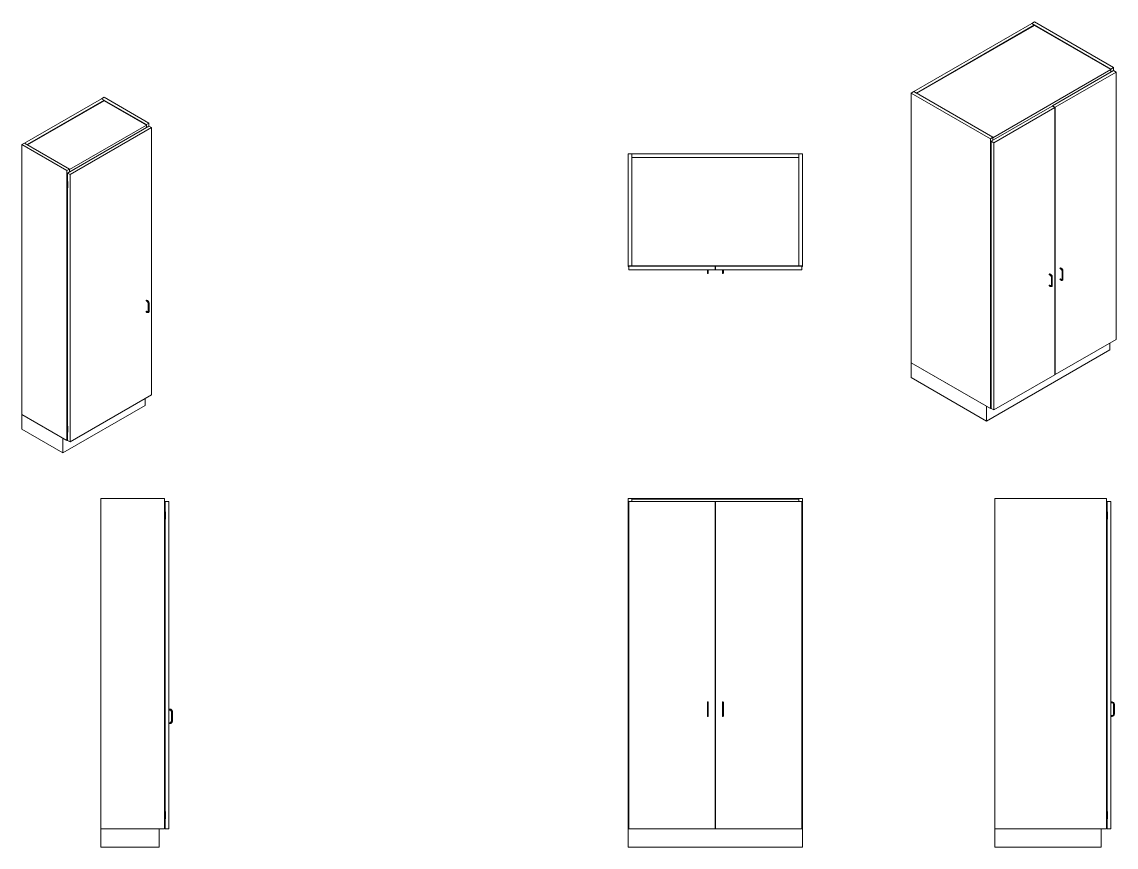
# Model space of a CAD drawing. Header units: millimetres. Extents: x 1475 to 1943, y 1107 to 1697.
# Drawn here: x 1716.7 to 1942.8, y 1526.6 to 1697 of the extents above; entities that cross this region are included whole.
import ezdxf

# ---------------------------------------------------------------- set-up
doc = ezdxf.new("R2010")
doc.units = ezdxf.units.MM
doc.layers.add('Standard', color=40, linetype='Continuous')

msp = doc.modelspace()

# ---------------------------------------------------------------- linework, layer by layer
at = {"layer": 'Standard', "linetype": 'Continuous', "lineweight": 0, "extrusion": (-5.55112e-17, 0.816497, 0.57735)}
for p, q in [((1925.41, 1696.73), (1901.02, 1682.65)), ((1901.55, 1682.34), (1925.95, 1696.43)), ((1901.64, 1682.29), (1925.95, 1696.32)), ((1925.41, 1696.73), (1925.95, 1697.04)), ((1925.95, 1696.43), (1925.41, 1696.73)), ((1941.77, 1687.29), (1925.41, 1696.73)), ((1925.95, 1697.04), (1942.3, 1687.6)), ((1925.95, 1696.32), (1925.95, 1696.43)), ((1941.77, 1687.19), (1925.95, 1696.32)), ((1941.77, 1687.19), (1917.37, 1673.11)), ((1929.7, 1679.71), (1942.3, 1686.99)), ((1942.3, 1687.6), (1941.77, 1687.29)), ((1941.77, 1686.68), (1941.77, 1687.29)), ((1941.77, 1686.68), (1941.77, 1687.19)), ((1942.3, 1687.6), (1942.3, 1686.99)), ((1942.83, 1686.68), (1942.3, 1686.99)), ((1942.83, 1686.68), (1930.23, 1679.41)), ((1942.83, 1631.46), (1942.83, 1686.68)), ((1901.02, 1682.65), (1900.49, 1682.34)), ((1901.02, 1682.65), (1901.55, 1682.34)), ((1901.02, 1682.65), (1917.37, 1673.21)), ((1900.49, 1682.34), (1900.49, 1626.62)), ((1916.84, 1672.9), (1900.49, 1682.34)), ((1917.02, 1672.39), (1929.61, 1679.66)), ((1930.14, 1679.36), (1917.55, 1672.09)), ((1930.14, 1679.36), (1929.61, 1679.66)), ((1929.7, 1679.71), (1930.23, 1679.41)), ((1929.7, 1679.61), (1929.7, 1679.71)), ((1930.14, 1624.14), (1930.14, 1679.36)), ((1930.23, 1679.41), (1930.23, 1624.19)), ((1917.37, 1673.21), (1916.84, 1672.9)), ((1916.84, 1617.18), (1916.84, 1672.9)), ((1917.02, 1672.39), (1917.55, 1672.09)), ((1917.02, 1670.66), (1917.02, 1672.39)), ((1917.37, 1673.21), (1917.37, 1672.6)), ((1917.37, 1673.11), (1917.37, 1672.6)), ((1917.55, 1672.09), (1917.55, 1616.87)), ((1917.02, 1670.76), (1916.84, 1670.66)), ((1916.84, 1670.66), (1916.93, 1670.61)), ((1916.84, 1669.43), (1916.84, 1670.66)), ((1916.93, 1669.38), (1916.84, 1669.43)), ((1916.93, 1670.61), (1916.93, 1669.38)), ((1917.02, 1620.14), (1917.02, 1669.38)), ((1917.04, 1669.41), (1917.04, 1670.63)), ((1931.34, 1646.24), (1931.52, 1646.14)), ((1929.19, 1644.75), (1929.02, 1644.85)), ((1929.04, 1644.8), (1929.21, 1644.7)), ((1929.13, 1644.97), (1929.31, 1644.86)), ((1929.45, 1644.29), (1929.45, 1642.65)), ((1929.48, 1642.61), (1929.48, 1644.25)), ((1929.64, 1644.29), (1929.64, 1642.65)), ((1931.4, 1646.02), (1931.23, 1646.12)), ((1931.25, 1646.08), (1931.42, 1645.98)), ((1931.66, 1645.56), (1931.66, 1643.93)), ((1931.69, 1643.89), (1931.69, 1645.52)), ((1931.85, 1645.56), (1931.85, 1643.93)), ((1929.02, 1642.55), (1929.19, 1642.45)), ((1929.21, 1642.41), (1929.04, 1642.51)), ((1929.31, 1642.57), (1929.13, 1642.67)), ((1931.23, 1643.83), (1931.4, 1643.72)), ((1931.42, 1643.68), (1931.25, 1643.78)), ((1931.52, 1643.84), (1931.34, 1643.95)), ((1930.23, 1624.19), (1942.83, 1631.46)), ((1941.5, 1629.27), (1941.5, 1630.7)), ((1941.5, 1629.27), (1916.05, 1614.57)), ((1900.49, 1626.62), (1916.84, 1617.18)), ((1900.49, 1626.62), (1916.05, 1617.64)), ((1900.49, 1623.55), (1900.49, 1626.62)), ((1917.55, 1616.87), (1930.14, 1624.14)), ((1930.14, 1624.24), (1930.23, 1624.19)), ((1916.05, 1614.57), (1900.49, 1623.55)), ((1917.02, 1620.24), (1916.84, 1620.14)), ((1916.84, 1620.14), (1916.93, 1620.08)), ((1916.84, 1618.91), (1916.84, 1620.14)), ((1916.93, 1620.08), (1916.93, 1618.86)), ((1917.04, 1618.89), (1917.04, 1620.11)), ((1916.05, 1614.57), (1916.05, 1617.64)), ((1916.93, 1618.86), (1916.84, 1618.91)), ((1917.02, 1617.28), (1916.84, 1617.18)), ((1917.02, 1617.18), (1917.02, 1618.86)), ((1917.02, 1617.18), (1917.55, 1616.87))]:
    msp.add_line(p, q, dxfattribs=at)
at = {"layer": 'Standard', "linetype": 'Continuous', "lineweight": 0, "extrusion": (1.21011e-16, 0.816497, 0.57735)}
for p, q in [((1733.14, 1681.17), (1717.23, 1671.98)), ((1717.76, 1671.68), (1733.67, 1680.86)), ((1717.85, 1671.63), (1733.67, 1680.76)), ((1733.14, 1681.17), (1733.67, 1681.48)), ((1742.42, 1675.81), (1733.14, 1681.17)), ((1733.67, 1680.86), (1733.14, 1681.17)), ((1733.67, 1681.48), (1742.95, 1676.12)), ((1733.67, 1680.76), (1733.67, 1680.86)), ((1742.42, 1675.71), (1733.67, 1680.76)), ((1742.42, 1675.71), (1726.51, 1666.52)), ((1742.95, 1676.12), (1742.42, 1675.81)), ((1742.42, 1675.2), (1742.42, 1675.81)), ((1742.42, 1675.2), (1742.42, 1675.71)), ((1742.95, 1676.12), (1742.95, 1675.5)), ((1726.15, 1665.81), (1742.95, 1675.5)), ((1743.48, 1675.2), (1726.68, 1665.5)), ((1743.48, 1675.2), (1742.95, 1675.5)), ((1743.48, 1619.98), (1743.48, 1675.2)), ((1717.23, 1671.98), (1716.7, 1671.68)), ((1716.7, 1671.68), (1716.7, 1615.95)), ((1725.98, 1666.32), (1716.7, 1671.68)), ((1717.23, 1671.98), (1726.51, 1666.63)), ((1717.23, 1671.98), (1717.76, 1671.68)), ((1726.51, 1666.63), (1725.98, 1666.32)), ((1726.51, 1666.63), (1726.51, 1666.01)), ((1725.98, 1610.59), (1725.98, 1666.32)), ((1726.15, 1665.81), (1726.68, 1665.5)), ((1726.15, 1664.07), (1726.15, 1665.81)), ((1726.51, 1666.52), (1726.51, 1666.01)), ((1726.68, 1665.5), (1726.68, 1610.29)), ((1726.15, 1664.18), (1725.98, 1664.07)), ((1725.98, 1664.07), (1726.07, 1664.02)), ((1725.98, 1662.85), (1725.98, 1664.07)), ((1726.07, 1662.8), (1725.98, 1662.85)), ((1726.07, 1664.02), (1726.07, 1662.8)), ((1726.15, 1613.55), (1726.15, 1662.8)), ((1726.17, 1662.82), (1726.17, 1664.05)), ((1742.53, 1639.36), (1742.35, 1639.46)), ((1742.46, 1639.58), (1742.64, 1639.48)), ((1742.37, 1639.42), (1742.55, 1639.32)), ((1742.64, 1637.19), (1742.46, 1637.29)), ((1742.79, 1638.9), (1742.79, 1637.27)), ((1742.82, 1637.23), (1742.82, 1638.86)), ((1742.98, 1638.9), (1742.98, 1637.27)), ((1742.35, 1637.17), (1742.53, 1637.07)), ((1742.55, 1637.02), (1742.37, 1637.12)), ((1726.68, 1610.29), (1743.48, 1619.98)), ((1742.15, 1617.79), (1742.15, 1619.22)), ((1742.15, 1617.79), (1725.18, 1607.99)), ((1716.7, 1615.95), (1725.98, 1610.59)), ((1716.7, 1615.95), (1725.18, 1611.05)), ((1716.7, 1612.89), (1716.7, 1615.95)), ((1725.18, 1607.99), (1716.7, 1612.89)), ((1726.15, 1613.66), (1725.98, 1613.55)), ((1725.98, 1613.55), (1726.07, 1613.5)), ((1725.98, 1612.33), (1725.98, 1613.55)), ((1726.07, 1612.28), (1725.98, 1612.33)), ((1726.07, 1613.5), (1726.07, 1612.28)), ((1726.17, 1612.3), (1726.17, 1613.53)), ((1725.18, 1607.99), (1725.18, 1611.05)), ((1726.15, 1610.7), (1725.98, 1610.59)), ((1726.15, 1610.59), (1726.15, 1612.28)), ((1726.15, 1610.59), (1726.68, 1610.29))]:
    msp.add_line(p, q, dxfattribs=at)
at = {"layer": 'Standard', "linetype": 'Continuous', "lineweight": 0}
for p, q in [((1842.75, 1669.8), (1842, 1669.8)), ((1842, 1646.67), (1842, 1669.8)), ((1842.75, 1669.8), (1842.75, 1669.05)), ((1877.25, 1669.8), (1842.75, 1669.8)), ((1842.75, 1669.8), (1842.75, 1646.67)), ((1842.75, 1669.05), (1877.25, 1669.05)), ((1877.25, 1669.05), (1877.25, 1669.8)), ((1877.25, 1646.67), (1877.25, 1669.8)), ((1877.25, 1669.8), (1878, 1669.8)), ((1878, 1669.8), (1878, 1646.67)), ((1842.75, 1646.67), (1842, 1646.67)), ((1842, 1646.67), (1842, 1646.55)), ((1842.13, 1646.55), (1842.13, 1645.8)), ((1842.13, 1646.55), (1859.94, 1646.55)), ((1842.75, 1646.55), (1842.75, 1646.67)), ((1877.25, 1646.67), (1842.75, 1646.67)), ((1859.94, 1645.8), (1859.94, 1646.55)), ((1860.06, 1646.55), (1860.06, 1645.8)), ((1860.06, 1646.55), (1877.88, 1646.55)), ((1866, 1646.67), (1866, 1646.55)), ((1872, 1646.55), (1872, 1646.67)), ((1877.25, 1646.67), (1877.25, 1646.55)), ((1878, 1646.67), (1877.25, 1646.67)), ((1877.88, 1645.8), (1877.88, 1646.55)), ((1878, 1646.55), (1878, 1646.67)), ((1859.94, 1645.8), (1842.13, 1645.8)), ((1858.35, 1645.55), (1858.35, 1645.8)), ((1858.35, 1645.55), (1858.35, 1645.14)), ((1858.53, 1645.8), (1858.53, 1645.55)), ((1858.53, 1645.14), (1858.53, 1645.55)), ((1877.88, 1645.8), (1860.06, 1645.8)), ((1861.47, 1645.55), (1861.47, 1645.8)), ((1861.47, 1645.55), (1861.47, 1645.14)), ((1861.66, 1645.8), (1861.66, 1645.55)), ((1861.66, 1645.14), (1861.66, 1645.55))]:
    msp.add_line(p, q, dxfattribs=at)
at = {"layer": 'Standard', "linetype": 'Continuous', "lineweight": 0, "extrusion": (0, 1, 0)}
for p, q in [((1733.04, 1598.57), (1733.04, 1530.32)), ((1746.16, 1598.57), (1733.04, 1598.57)), ((1746.16, 1530.32), (1746.16, 1598.57)), ((1746.29, 1597.94), (1747.04, 1597.94)), ((1746.29, 1595.82), (1746.29, 1597.94)), ((1747.04, 1597.94), (1747.04, 1530.32)), ((1842.75, 1598.57), (1842, 1598.57)), ((1842, 1595.82), (1842, 1598.57)), ((1842.13, 1597.94), (1842.13, 1530.32)), ((1859.94, 1597.94), (1842.13, 1597.94)), ((1842.75, 1598.57), (1877.25, 1598.57)), ((1842.75, 1598.57), (1842.75, 1597.94)), ((1842.75, 1598.44), (1842.75, 1597.94)), ((1877.25, 1598.44), (1842.75, 1598.44)), ((1859.94, 1530.32), (1859.94, 1597.94)), ((1860.06, 1597.69), (1859.94, 1597.69)), ((1859.94, 1597.69), (1860.06, 1597.69)), ((1860.06, 1597.94), (1860.06, 1530.32)), ((1877.88, 1597.94), (1860.06, 1597.94)), ((1878, 1598.57), (1877.25, 1598.57)), ((1877.25, 1597.94), (1877.25, 1598.57)), ((1877.25, 1597.94), (1877.25, 1598.44)), ((1877.88, 1530.32), (1877.88, 1597.94)), ((1878, 1598.57), (1878, 1595.82)), ((1917.73, 1598.57), (1917.73, 1530.32)), ((1940.85, 1598.57), (1917.73, 1598.57)), ((1940.85, 1530.32), (1940.85, 1598.57)), ((1940.98, 1597.94), (1941.73, 1597.94)), ((1940.98, 1595.82), (1940.98, 1597.94)), ((1941.73, 1597.94), (1941.73, 1530.32)), ((1746.16, 1595.82), (1746.29, 1595.82)), ((1746.16, 1594.32), (1746.16, 1595.82)), ((1746.29, 1594.32), (1746.16, 1594.32)), ((1746.29, 1595.82), (1746.29, 1594.32)), ((1746.35, 1595.82), (1746.29, 1595.82)), ((1746.29, 1594.32), (1746.35, 1594.32)), ((1746.29, 1533.94), (1746.29, 1594.32)), ((1746.35, 1594.32), (1746.35, 1595.82)), ((1842, 1595.82), (1842, 1594.32)), ((1842.13, 1595.82), (1842, 1595.82)), ((1842, 1533.94), (1842, 1594.32)), ((1842, 1594.32), (1842.13, 1594.32)), ((1878, 1595.82), (1877.88, 1595.82)), ((1877.88, 1594.32), (1878, 1594.32)), ((1878, 1594.32), (1878, 1595.82)), ((1878, 1594.32), (1878, 1533.94)), ((1940.85, 1595.82), (1940.98, 1595.82)), ((1940.85, 1594.32), (1940.85, 1595.82)), ((1940.98, 1594.32), (1940.85, 1594.32)), ((1940.98, 1595.82), (1940.98, 1594.32)), ((1941.04, 1595.82), (1940.98, 1595.82)), ((1940.98, 1594.32), (1941.04, 1594.32)), ((1940.98, 1533.94), (1940.98, 1594.32)), ((1941.04, 1594.32), (1941.04, 1595.82)), ((1940.85, 1576.47), (1940.98, 1576.47)), ((1940.98, 1568.47), (1940.85, 1568.47)), ((1858.35, 1556.47), (1858.35, 1556.07)), ((1858.35, 1554.07), (1858.35, 1556.07)), ((1858.53, 1556.07), (1858.53, 1556.47)), ((1858.53, 1556.07), (1858.53, 1554.07)), ((1861.47, 1556.47), (1861.47, 1556.07)), ((1861.47, 1554.07), (1861.47, 1556.07)), ((1861.66, 1556.07), (1861.66, 1556.47)), ((1861.66, 1556.07), (1861.66, 1554.07)), ((1941.73, 1556.57), (1941.98, 1556.57)), ((1941.98, 1556.47), (1941.73, 1556.47)), ((1941.73, 1556.38), (1941.98, 1556.38)), ((1942.29, 1556.07), (1942.29, 1554.07)), ((1942.38, 1554.07), (1942.38, 1556.07)), ((1942.48, 1556.07), (1942.48, 1554.07)), ((1747.04, 1555.07), (1747.29, 1555.07)), ((1747.29, 1554.97), (1747.04, 1554.97)), ((1747.04, 1554.88), (1747.29, 1554.88)), ((1747.6, 1554.57), (1747.6, 1552.57)), ((1747.69, 1552.57), (1747.69, 1554.57)), ((1747.79, 1554.57), (1747.79, 1552.57)), ((1858.35, 1554.07), (1858.35, 1553.66)), ((1858.53, 1553.66), (1858.53, 1554.07)), ((1861.47, 1554.07), (1861.47, 1553.66)), ((1861.66, 1553.66), (1861.66, 1554.07)), ((1941.98, 1553.75), (1941.73, 1553.75)), ((1941.73, 1553.66), (1941.98, 1553.66)), ((1941.98, 1553.57), (1941.73, 1553.57)), ((1747.29, 1552.25), (1747.04, 1552.25)), ((1747.04, 1552.16), (1747.29, 1552.16)), ((1747.29, 1552.07), (1747.04, 1552.07)), ((1746.16, 1533.94), (1746.29, 1533.94)), ((1746.16, 1532.44), (1746.16, 1533.94)), ((1746.29, 1533.94), (1746.29, 1532.44)), ((1746.35, 1533.94), (1746.29, 1533.94)), ((1746.35, 1532.44), (1746.35, 1533.94)), ((1842, 1533.94), (1842, 1532.44)), ((1842.13, 1533.94), (1842, 1533.94)), ((1878, 1533.94), (1877.88, 1533.94)), ((1878, 1532.44), (1878, 1533.94)), ((1940.85, 1533.94), (1940.98, 1533.94)), ((1940.85, 1532.44), (1940.85, 1533.94)), ((1940.98, 1533.94), (1940.98, 1532.44)), ((1941.04, 1533.94), (1940.98, 1533.94)), ((1941.04, 1532.44), (1941.04, 1533.94)), ((1746.29, 1532.44), (1746.16, 1532.44)), ((1746.29, 1530.32), (1746.29, 1532.44)), ((1746.29, 1532.44), (1746.35, 1532.44)), ((1842, 1530.32), (1842, 1532.44)), ((1842, 1532.44), (1842.13, 1532.44)), ((1860.06, 1531.07), (1859.94, 1531.07)), ((1859.94, 1531.07), (1860.06, 1531.07)), ((1877.88, 1532.44), (1878, 1532.44)), ((1878, 1532.44), (1878, 1530.32)), ((1940.98, 1532.44), (1940.85, 1532.44)), ((1940.98, 1532.44), (1941.04, 1532.44)), ((1940.98, 1530.32), (1940.98, 1532.44)), ((1733.04, 1530.32), (1746.16, 1530.32)), ((1733.04, 1530.32), (1745.04, 1530.32)), ((1733.04, 1526.57), (1733.04, 1530.32)), ((1745.04, 1526.57), (1745.04, 1530.32)), ((1746.29, 1530.32), (1747.04, 1530.32)), ((1842.13, 1530.32), (1842, 1530.32)), ((1842, 1526.57), (1842, 1530.32)), ((1842.13, 1530.32), (1859.94, 1530.32)), ((1859.94, 1530.32), (1860.06, 1530.32)), ((1860.06, 1530.32), (1877.88, 1530.32)), ((1878, 1530.32), (1877.88, 1530.32)), ((1878, 1526.57), (1878, 1530.32)), ((1917.73, 1530.32), (1940.85, 1530.32)), ((1917.73, 1530.32), (1939.73, 1530.32)), ((1917.73, 1526.57), (1917.73, 1530.32)), ((1939.73, 1526.57), (1939.73, 1530.32)), ((1940.98, 1530.32), (1941.73, 1530.32)), ((1745.04, 1526.57), (1733.04, 1526.57)), ((1878, 1526.57), (1842, 1526.57)), ((1939.73, 1526.57), (1917.73, 1526.57))]:
    msp.add_line(p, q, dxfattribs=at)
at = {"layer": 'Standard', "linetype": 'Continuous', "lineweight": 0}
for centre, radius, start, end in [((1842.06, 1646.55), 0.0625, 180, 0), ((1877.94, 1646.55), 0.0625, 180, 360), ((1941.98, 1556.07), 0.313, 0, 90), ((1747.29, 1554.57), 0.313, 0, 90), ((1941.98, 1554.07), 0.313, 270, 0), ((1747.29, 1552.57), 0.313, 270, 0)]:
    msp.add_arc(centre, radius, start, end, dxfattribs=at)
at = {"layer": 'Standard', "linetype": 'Continuous', "lineweight": 0, "extrusion": (0, 0, -1)}
for centre, start, end in [((-1941.98, 1556.07), 90, 180), ((-1747.29, 1554.57), 90, 180), ((-1941.98, 1554.07), 180, 270), ((-1747.29, 1552.57), 180, 270)]:
    msp.add_arc(centre, 0.5, start, end, dxfattribs=at)
at = {"layer": 'Standard', "linetype": 'Continuous', "lineweight": 0}
for centre in [(1916.97, 1670.63), (1726.11, 1664.05), (1916.97, 1620.11), (1726.11, 1613.53)]:
    msp.add_ellipse(centre, major_axis=(0.0625, 0), ratio=0.57735, start_param=-2.356194, end_param=0.785398, dxfattribs=at)
at = {"layer": 'Standard', "linetype": 'Continuous', "lineweight": 0, "extrusion": (6.16298e-33, -5.55112e-17, -1)}
msp.add_ellipse((1916.97, 1669.41), major_axis=(0.0625, 0), ratio=0.57735, start_param=0, end_param=2.356194, dxfattribs=at)
at = {"layer": 'Standard', "linetype": 'Continuous', "lineweight": 0, "extrusion": (-6.29482e-17, -5.55112e-17, -1)}
msp.add_ellipse((1726.11, 1662.82), major_axis=(0.0625, 0), ratio=0.57735, start_param=0, end_param=2.356194, dxfattribs=at)
at = {"layer": 'Standard', "linetype": 'Continuous', "lineweight": 0, "extrusion": (-1.33067e-16, 2.69122e-16, -1)}
msp.add_ellipse((1931.29, 1646.16), major_axis=(0.0469, 0.0812), ratio=0.57735, start_param=-2.356194, end_param=0, dxfattribs=at)
at = {"layer": 'Standard', "linetype": 'Continuous', "lineweight": 0, "extrusion": (-1.0903e-16, 2.55245e-16, -1)}
msp.add_ellipse((1929.08, 1644.89), major_axis=(0.0469, 0.0812), ratio=0.57735, start_param=-2.356194, end_param=0, dxfattribs=at)
at = {"layer": 'Standard', "linetype": 'Continuous', "lineweight": 0, "extrusion": (-8.49925e-17, 2.41367e-16, -1)}
msp.add_ellipse((1929.08, 1644.89), major_axis=(-0.0469, -0.0812), ratio=0.57735, start_param=0, end_param=0.785398, dxfattribs=at)
at = {"layer": 'Standard', "linetype": 'Continuous', "lineweight": 0, "extrusion": (-2.64407e-16, 1.52656e-16, -1)}
msp.add_ellipse((1931.29, 1646.16), major_axis=(-0.0469, -0.0812), ratio=0.57735, start_param=0, end_param=0.785398, dxfattribs=at)
at = {"layer": 'Standard', "linetype": 'Continuous', "lineweight": 0, "extrusion": (-1.81141e-16, 2.96878e-16, -1)}
msp.add_ellipse((1929.08, 1642.59), major_axis=(0.0469, 0.0812), ratio=0.57735, start_param=-2.356194, end_param=0, dxfattribs=at)
at = {"layer": 'Standard', "linetype": 'Continuous', "lineweight": 0, "extrusion": (-1.29348e-16, 3.31074e-16, -1)}
msp.add_ellipse((1929.08, 1642.59), major_axis=(-0.0469, -0.0812), ratio=0.57735, start_param=0, end_param=0.785398, dxfattribs=at)
at = {"layer": 'Standard', "linetype": 'Continuous', "lineweight": 0, "extrusion": (-2.32933e-16, 2.62682e-16, -1)}
msp.add_ellipse((1931.29, 1643.87), major_axis=(0.0469, 0.0812), ratio=0.57735, start_param=-2.356194, end_param=0, dxfattribs=at)
at = {"layer": 'Standard', "linetype": 'Continuous', "lineweight": 0, "extrusion": (3.89112e-17, 2.3393e-16, -1)}
msp.add_ellipse((1931.29, 1643.87), major_axis=(-0.0469, -0.0812), ratio=0.57735, start_param=0, end_param=0.785398, dxfattribs=at)
at = {"layer": 'Standard', "linetype": 'Continuous', "lineweight": 0, "extrusion": (1.40504e-16, -2.13149e-17, -1)}
msp.add_ellipse((1742.42, 1639.5), major_axis=(0.0469, 0.0812), ratio=0.57735, start_param=-2.356194, end_param=0, dxfattribs=at)
at = {"layer": 'Standard', "linetype": 'Continuous', "lineweight": 0, "extrusion": (1.65999e-17, -1.38778e-17, -1)}
msp.add_ellipse((1742.42, 1639.5), major_axis=(-0.0469, -0.0812), ratio=0.57735, start_param=0, end_param=0.785398, dxfattribs=at)
at = {"layer": 'Standard', "linetype": 'Continuous', "lineweight": 0, "extrusion": (1.47941e-16, 1.02589e-16, -1)}
msp.add_ellipse((1742.42, 1637.21), major_axis=(0.0469, 0.0812), ratio=0.57735, start_param=-2.356194, end_param=0, dxfattribs=at)
at = {"layer": 'Standard', "linetype": 'Continuous', "lineweight": 0, "extrusion": (1.28814e-17, -7.58296e-17, -1)}
msp.add_ellipse((1742.42, 1637.21), major_axis=(-0.0469, -0.0812), ratio=0.57735, start_param=0, end_param=0.785398, dxfattribs=at)
at = {"layer": 'Standard', "linetype": 'Continuous', "lineweight": 0, "extrusion": (-5.55112e-17, -5.55112e-17, -1)}
msp.add_ellipse((1916.97, 1618.89), major_axis=(0.0625, 0), ratio=0.57735, start_param=0, end_param=2.356194, dxfattribs=at)
at = {"layer": 'Standard', "linetype": 'Continuous', "lineweight": 0, "extrusion": (-9.99557e-17, 2.93602e-32, -1)}
msp.add_ellipse((1726.11, 1612.3), major_axis=(0.0625, 0), ratio=0.57735, start_param=0, end_param=2.356194, dxfattribs=at)
at = {"layer": 'Standard', "linetype": 'Continuous', "lineweight": 0}
for points in [[(1858.53, 1645.55), (1858.53, 1645.55), (1858.53, 1645.55), (1858.52, 1645.55), (1858.51, 1645.55), (1858.49, 1645.55), (1858.46, 1645.55), (1858.44, 1645.55), (1858.41, 1645.55), (1858.39, 1645.55), (1858.37, 1645.55), (1858.36, 1645.55), (1858.35, 1645.55), (1858.35, 1645.55), (1858.35, 1645.55)], [(1858.53, 1645.14), (1858.53, 1645.13), (1858.53, 1645.11), (1858.52, 1645.09), (1858.51, 1645.07), (1858.49, 1645.06), (1858.46, 1645.05), (1858.44, 1645.04), (1858.41, 1645.05), (1858.39, 1645.06), (1858.37, 1645.07), (1858.36, 1645.09), (1858.35, 1645.11), (1858.35, 1645.13), (1858.35, 1645.14)], [(1861.66, 1645.55), (1861.66, 1645.55), (1861.66, 1645.55), (1861.65, 1645.55), (1861.63, 1645.55), (1861.61, 1645.55), (1861.59, 1645.55), (1861.56, 1645.55), (1861.54, 1645.55), (1861.52, 1645.55), (1861.5, 1645.55), (1861.48, 1645.55), (1861.47, 1645.55), (1861.47, 1645.55), (1861.47, 1645.55)], [(1861.66, 1645.14), (1861.66, 1645.13), (1861.66, 1645.11), (1861.65, 1645.09), (1861.63, 1645.07), (1861.61, 1645.06), (1861.59, 1645.05), (1861.56, 1645.04), (1861.54, 1645.05), (1861.52, 1645.06), (1861.5, 1645.07), (1861.48, 1645.09), (1861.47, 1645.11), (1861.47, 1645.13), (1861.47, 1645.14)], [(1929.31, 1644.86), (1929.3, 1644.87), (1929.29, 1644.87), (1929.28, 1644.87), (1929.26, 1644.86), (1929.24, 1644.85), (1929.23, 1644.83), (1929.21, 1644.81), (1929.2, 1644.79), (1929.19, 1644.77), (1929.19, 1644.75), (1929.19, 1644.75)], [(1929.19, 1644.75), (1929.19, 1644.74), (1929.19, 1644.73), (1929.2, 1644.71), (1929.21, 1644.7), (1929.21, 1644.7)], [(1929.48, 1644.25), (1929.47, 1644.35), (1929.42, 1644.54), (1929.28, 1644.69), (1929.19, 1644.75)], [(1929.48, 1644.25), (1929.47, 1644.25), (1929.46, 1644.26), (1929.46, 1644.27), (1929.45, 1644.28), (1929.45, 1644.29)], [(1929.64, 1644.29), (1929.64, 1644.28), (1929.64, 1644.27), (1929.63, 1644.26), (1929.61, 1644.25), (1929.59, 1644.24), (1929.57, 1644.23), (1929.55, 1644.23), (1929.52, 1644.23), (1929.5, 1644.24), (1929.49, 1644.24), (1929.48, 1644.25)], [(1931.52, 1646.14), (1931.51, 1646.14), (1931.5, 1646.15), (1931.49, 1646.14), (1931.47, 1646.14), (1931.45, 1646.12), (1931.44, 1646.11), (1931.42, 1646.09), (1931.41, 1646.06), (1931.4, 1646.04), (1931.4, 1646.03), (1931.4, 1646.02)], [(1931.4, 1646.02), (1931.4, 1646.01), (1931.4, 1646), (1931.41, 1645.99), (1931.42, 1645.98), (1931.42, 1645.98)], [(1931.69, 1645.52), (1931.68, 1645.63), (1931.63, 1645.82), (1931.49, 1645.96), (1931.4, 1646.02)], [(1931.69, 1645.52), (1931.68, 1645.53), (1931.67, 1645.53), (1931.67, 1645.55), (1931.66, 1645.56), (1931.66, 1645.56)], [(1931.85, 1645.56), (1931.85, 1645.56), (1931.85, 1645.55), (1931.84, 1645.53), (1931.82, 1645.52), (1931.8, 1645.51), (1931.78, 1645.51), (1931.76, 1645.51), (1931.73, 1645.51), (1931.71, 1645.51), (1931.7, 1645.52), (1931.69, 1645.52)], [(1929.19, 1642.45), (1929.28, 1642.41), (1929.42, 1642.39), (1929.47, 1642.52), (1929.48, 1642.61)], [(1929.19, 1642.45), (1929.19, 1642.46), (1929.19, 1642.47), (1929.2, 1642.49), (1929.21, 1642.51), (1929.23, 1642.53), (1929.24, 1642.55), (1929.26, 1642.56), (1929.28, 1642.57), (1929.29, 1642.57), (1929.3, 1642.57), (1929.31, 1642.57)], [(1929.21, 1642.41), (1929.21, 1642.41), (1929.2, 1642.42), (1929.19, 1642.43), (1929.19, 1642.44), (1929.19, 1642.45)], [(1929.48, 1642.61), (1929.47, 1642.62), (1929.46, 1642.63), (1929.46, 1642.64), (1929.45, 1642.65), (1929.45, 1642.65)], [(1929.64, 1642.65), (1929.64, 1642.65), (1929.64, 1642.64), (1929.63, 1642.63), (1929.61, 1642.61), (1929.59, 1642.61), (1929.57, 1642.6), (1929.55, 1642.6), (1929.52, 1642.6), (1929.5, 1642.61), (1929.49, 1642.61), (1929.48, 1642.61)], [(1931.4, 1643.72), (1931.49, 1643.68), (1931.63, 1643.67), (1931.68, 1643.79), (1931.69, 1643.89)], [(1931.4, 1643.72), (1931.4, 1643.73), (1931.4, 1643.75), (1931.41, 1643.77), (1931.42, 1643.79), (1931.44, 1643.81), (1931.45, 1643.83), (1931.47, 1643.84), (1931.49, 1643.85), (1931.5, 1643.85), (1931.51, 1643.85), (1931.52, 1643.84)], [(1931.42, 1643.68), (1931.42, 1643.68), (1931.41, 1643.69), (1931.4, 1643.71), (1931.4, 1643.72), (1931.4, 1643.72)], [(1931.69, 1643.89), (1931.68, 1643.89), (1931.67, 1643.9), (1931.67, 1643.91), (1931.66, 1643.92), (1931.66, 1643.93)], [(1931.85, 1643.93), (1931.85, 1643.92), (1931.85, 1643.91), (1931.84, 1643.9), (1931.82, 1643.89), (1931.8, 1643.88), (1931.78, 1643.88), (1931.76, 1643.87), (1931.73, 1643.88), (1931.71, 1643.88), (1931.7, 1643.89), (1931.69, 1643.89)], [(1742.64, 1639.48), (1742.64, 1639.48), (1742.63, 1639.49), (1742.61, 1639.49), (1742.59, 1639.48), (1742.58, 1639.47), (1742.56, 1639.45), (1742.55, 1639.43), (1742.54, 1639.41), (1742.53, 1639.38), (1742.53, 1639.37), (1742.53, 1639.36)], [(1742.53, 1639.36), (1742.53, 1639.36), (1742.53, 1639.34), (1742.54, 1639.33), (1742.54, 1639.32), (1742.55, 1639.32)], [(1742.82, 1638.86), (1742.81, 1638.97), (1742.75, 1639.16), (1742.62, 1639.3), (1742.53, 1639.36)], [(1742.53, 1637.07), (1742.62, 1637.02), (1742.75, 1637.01), (1742.81, 1637.14), (1742.82, 1637.23)], [(1742.53, 1637.07), (1742.53, 1637.07), (1742.53, 1637.09), (1742.54, 1637.11), (1742.55, 1637.13), (1742.56, 1637.15), (1742.58, 1637.17), (1742.59, 1637.18), (1742.61, 1637.19), (1742.63, 1637.19), (1742.64, 1637.19), (1742.64, 1637.19)], [(1742.82, 1638.86), (1742.81, 1638.87), (1742.8, 1638.88), (1742.79, 1638.89), (1742.79, 1638.9), (1742.79, 1638.9)], [(1742.82, 1637.23), (1742.81, 1637.23), (1742.8, 1637.24), (1742.79, 1637.26), (1742.79, 1637.27), (1742.79, 1637.27)], [(1742.98, 1638.9), (1742.98, 1638.9), (1742.97, 1638.89), (1742.96, 1638.88), (1742.95, 1638.86), (1742.93, 1638.86), (1742.91, 1638.85), (1742.88, 1638.85), (1742.86, 1638.85), (1742.83, 1638.86), (1742.82, 1638.86), (1742.82, 1638.86)], [(1742.98, 1637.27), (1742.98, 1637.27), (1742.97, 1637.26), (1742.96, 1637.24), (1742.95, 1637.23), (1742.93, 1637.22), (1742.91, 1637.22), (1742.88, 1637.22), (1742.86, 1637.22), (1742.83, 1637.22), (1742.82, 1637.23), (1742.82, 1637.23)], [(1742.55, 1637.02), (1742.54, 1637.03), (1742.54, 1637.03), (1742.53, 1637.05), (1742.53, 1637.06), (1742.53, 1637.07)], [(1858.53, 1556.47), (1858.53, 1556.48), (1858.53, 1556.5), (1858.52, 1556.52), (1858.51, 1556.54), (1858.49, 1556.56), (1858.46, 1556.56), (1858.44, 1556.57), (1858.41, 1556.56), (1858.39, 1556.56), (1858.37, 1556.54), (1858.36, 1556.52), (1858.35, 1556.5), (1858.35, 1556.48), (1858.35, 1556.47)], [(1858.53, 1556.07), (1858.53, 1556.07), (1858.53, 1556.07), (1858.52, 1556.07), (1858.51, 1556.07), (1858.49, 1556.07), (1858.46, 1556.07), (1858.44, 1556.07), (1858.41, 1556.07), (1858.39, 1556.07), (1858.37, 1556.07), (1858.36, 1556.07), (1858.35, 1556.07), (1858.35, 1556.07), (1858.35, 1556.07)], [(1861.66, 1556.47), (1861.66, 1556.48), (1861.66, 1556.5), (1861.65, 1556.52), (1861.63, 1556.54), (1861.61, 1556.56), (1861.59, 1556.56), (1861.56, 1556.57), (1861.54, 1556.56), (1861.52, 1556.56), (1861.5, 1556.54), (1861.48, 1556.52), (1861.47, 1556.5), (1861.47, 1556.48), (1861.47, 1556.47)], [(1861.66, 1556.07), (1861.66, 1556.07), (1861.66, 1556.07), (1861.65, 1556.07), (1861.63, 1556.07), (1861.61, 1556.07), (1861.59, 1556.07), (1861.56, 1556.07), (1861.54, 1556.07), (1861.52, 1556.07), (1861.5, 1556.07), (1861.48, 1556.07), (1861.47, 1556.07), (1861.47, 1556.07), (1861.47, 1556.07)], [(1941.98, 1556.57), (1941.98, 1556.57), (1941.98, 1556.56), (1941.98, 1556.56), (1941.98, 1556.54), (1941.98, 1556.52), (1941.98, 1556.5), (1941.98, 1556.48), (1941.98, 1556.47)], [(1941.98, 1556.47), (1941.98, 1556.47), (1941.98, 1556.45), (1941.98, 1556.43), (1941.98, 1556.41), (1941.98, 1556.39), (1941.98, 1556.38), (1941.98, 1556.38), (1941.98, 1556.38)], [(1942.38, 1556.07), (1942.37, 1556.19), (1942.29, 1556.38), (1942.1, 1556.46), (1941.98, 1556.47)], [(1942.38, 1556.07), (1942.37, 1556.07), (1942.36, 1556.07), (1942.33, 1556.07), (1942.32, 1556.07), (1942.3, 1556.07), (1942.29, 1556.07), (1942.29, 1556.07), (1942.29, 1556.07)], [(1942.48, 1556.07), (1942.48, 1556.07), (1942.47, 1556.07), (1942.46, 1556.07), (1942.45, 1556.07), (1942.43, 1556.07), (1942.41, 1556.07), (1942.39, 1556.07), (1942.38, 1556.07)], [(1747.29, 1555.07), (1747.29, 1555.07), (1747.29, 1555.06), (1747.29, 1555.06), (1747.29, 1555.04), (1747.29, 1555.02), (1747.29, 1555), (1747.29, 1554.98), (1747.29, 1554.97)], [(1747.29, 1554.97), (1747.29, 1554.97), (1747.29, 1554.95), (1747.29, 1554.93), (1747.29, 1554.91), (1747.29, 1554.89), (1747.29, 1554.88), (1747.29, 1554.88), (1747.29, 1554.88)], [(1747.69, 1554.57), (1747.68, 1554.69), (1747.6, 1554.88), (1747.41, 1554.96), (1747.29, 1554.97)], [(1747.69, 1554.57), (1747.68, 1554.57), (1747.67, 1554.57), (1747.64, 1554.57), (1747.62, 1554.57), (1747.61, 1554.57), (1747.6, 1554.57), (1747.6, 1554.57), (1747.6, 1554.57)], [(1747.79, 1554.57), (1747.79, 1554.57), (1747.78, 1554.57), (1747.77, 1554.57), (1747.76, 1554.57), (1747.74, 1554.57), (1747.72, 1554.57), (1747.7, 1554.57), (1747.69, 1554.57)], [(1858.53, 1554.07), (1858.53, 1554.07), (1858.53, 1554.07), (1858.52, 1554.07), (1858.51, 1554.07), (1858.49, 1554.07), (1858.46, 1554.07), (1858.44, 1554.07), (1858.41, 1554.07), (1858.39, 1554.07), (1858.37, 1554.07), (1858.36, 1554.07), (1858.35, 1554.07), (1858.35, 1554.07), (1858.35, 1554.07)], [(1858.53, 1553.66), (1858.53, 1553.65), (1858.53, 1553.64), (1858.52, 1553.61), (1858.51, 1553.59), (1858.49, 1553.58), (1858.46, 1553.57), (1858.44, 1553.57), (1858.41, 1553.57), (1858.39, 1553.58), (1858.37, 1553.59), (1858.36, 1553.61), (1858.35, 1553.64), (1858.35, 1553.65), (1858.35, 1553.66)], [(1861.66, 1554.07), (1861.66, 1554.07), (1861.66, 1554.07), (1861.65, 1554.07), (1861.63, 1554.07), (1861.61, 1554.07), (1861.59, 1554.07), (1861.56, 1554.07), (1861.54, 1554.07), (1861.52, 1554.07), (1861.5, 1554.07), (1861.48, 1554.07), (1861.47, 1554.07), (1861.47, 1554.07), (1861.47, 1554.07)], [(1861.66, 1553.66), (1861.66, 1553.65), (1861.66, 1553.64), (1861.65, 1553.61), (1861.63, 1553.59), (1861.61, 1553.58), (1861.59, 1553.57), (1861.56, 1553.57), (1861.54, 1553.57), (1861.52, 1553.58), (1861.5, 1553.59), (1861.48, 1553.61), (1861.47, 1553.64), (1861.47, 1553.65), (1861.47, 1553.66)], [(1941.98, 1553.66), (1942.1, 1553.67), (1942.29, 1553.75), (1942.37, 1553.94), (1942.38, 1554.07)], [(1941.98, 1553.66), (1941.98, 1553.67), (1941.98, 1553.69), (1941.98, 1553.71), (1941.98, 1553.73), (1941.98, 1553.74), (1941.98, 1553.75), (1941.98, 1553.75), (1941.98, 1553.75)], [(1941.98, 1553.57), (1941.98, 1553.57), (1941.98, 1553.57), (1941.98, 1553.58), (1941.98, 1553.59), (1941.98, 1553.61), (1941.98, 1553.64), (1941.98, 1553.65), (1941.98, 1553.66)], [(1942.38, 1554.07), (1942.37, 1554.07), (1942.36, 1554.07), (1942.33, 1554.07), (1942.32, 1554.07), (1942.3, 1554.07), (1942.29, 1554.07), (1942.29, 1554.07), (1942.29, 1554.07)], [(1942.48, 1554.07), (1942.48, 1554.07), (1942.47, 1554.07), (1942.46, 1554.07), (1942.45, 1554.07), (1942.43, 1554.07), (1942.41, 1554.07), (1942.39, 1554.07), (1942.38, 1554.07)], [(1747.29, 1552.16), (1747.41, 1552.17), (1747.6, 1552.25), (1747.68, 1552.44), (1747.69, 1552.57)], [(1747.29, 1552.16), (1747.29, 1552.17), (1747.29, 1552.19), (1747.29, 1552.21), (1747.29, 1552.23), (1747.29, 1552.24), (1747.29, 1552.25), (1747.29, 1552.25), (1747.29, 1552.25)], [(1747.29, 1552.07), (1747.29, 1552.07), (1747.29, 1552.07), (1747.29, 1552.08), (1747.29, 1552.09), (1747.29, 1552.11), (1747.29, 1552.14), (1747.29, 1552.15), (1747.29, 1552.16)], [(1747.69, 1552.57), (1747.68, 1552.57), (1747.67, 1552.57), (1747.64, 1552.57), (1747.62, 1552.57), (1747.61, 1552.57), (1747.6, 1552.57), (1747.6, 1552.57), (1747.6, 1552.57)], [(1747.79, 1552.57), (1747.79, 1552.57), (1747.78, 1552.57), (1747.77, 1552.57), (1747.76, 1552.57), (1747.74, 1552.57), (1747.72, 1552.57), (1747.7, 1552.57), (1747.69, 1552.57)]]:
    msp.add_open_spline(points, degree=3, dxfattribs=at)
for points, knots in [([(1929.45, 1644.29), (1929.45, 1644.31), (1929.45, 1644.33), (1929.44, 1644.39), (1929.43, 1644.42), (1929.4, 1644.48), (1929.39, 1644.51), (1929.35, 1644.57), (1929.33, 1644.6), (1929.29, 1644.64), (1929.27, 1644.66), (1929.24, 1644.69), (1929.22, 1644.7), (1929.21, 1644.7)], [4.712389, 4.712389, 4.712389, 4.712389, 4.984635, 4.984635, 5.265735, 5.265735, 5.553582, 5.553582, 5.843109, 5.843109, 6.128803, 6.128803, 6.283185, 6.283185, 6.283185, 6.283185]), ([(1929.64, 1644.29), (1929.64, 1644.33), (1929.63, 1644.37), (1929.61, 1644.46), (1929.6, 1644.51), (1929.56, 1644.6), (1929.53, 1644.64), (1929.48, 1644.72), (1929.45, 1644.75), (1929.38, 1644.82), (1929.34, 1644.84), (1929.31, 1644.86)], [4.712389, 4.712389, 4.712389, 4.712389, 5.026548, 5.026548, 5.340708, 5.340708, 5.654867, 5.654867, 5.969026, 5.969026, 6.283185, 6.283185, 6.283185, 6.283185]), ([(1931.66, 1645.56), (1931.66, 1645.58), (1931.66, 1645.61), (1931.65, 1645.67), (1931.64, 1645.7), (1931.61, 1645.76), (1931.6, 1645.79), (1931.56, 1645.84), (1931.54, 1645.87), (1931.5, 1645.92), (1931.48, 1645.94), (1931.45, 1645.96), (1931.43, 1645.97), (1931.42, 1645.98)], [4.712389, 4.712389, 4.712389, 4.712389, 4.984635, 4.984635, 5.265735, 5.265735, 5.553582, 5.553582, 5.843109, 5.843109, 6.128803, 6.128803, 6.283185, 6.283185, 6.283185, 6.283185]), ([(1931.85, 1645.56), (1931.85, 1645.61), (1931.84, 1645.65), (1931.82, 1645.74), (1931.81, 1645.78), (1931.77, 1645.87), (1931.74, 1645.91), (1931.69, 1645.99), (1931.66, 1646.03), (1931.59, 1646.09), (1931.55, 1646.12), (1931.52, 1646.14)], [4.712389, 4.712389, 4.712389, 4.712389, 5.026548, 5.026548, 5.340708, 5.340708, 5.654867, 5.654867, 5.969026, 5.969026, 6.283185, 6.283185, 6.283185, 6.283185]), ([(1929.21, 1642.41), (1929.25, 1642.38), (1929.29, 1642.37), (1929.37, 1642.35), (1929.41, 1642.35), (1929.48, 1642.37), (1929.51, 1642.39), (1929.57, 1642.43), (1929.59, 1642.45), (1929.62, 1642.51), (1929.63, 1642.55), (1929.64, 1642.61), (1929.64, 1642.63), (1929.64, 1642.65)], [3.141593, 3.141593, 3.141593, 3.141593, 3.455752, 3.455752, 3.769572, 3.769572, 4.021176, 4.021176, 4.265896, 4.265896, 4.551235, 4.551235, 4.712389, 4.712389, 4.712389, 4.712389]), ([(1929.31, 1642.57), (1929.33, 1642.56), (1929.34, 1642.55), (1929.38, 1642.54), (1929.39, 1642.54), (1929.41, 1642.54), (1929.41, 1642.55), (1929.43, 1642.56), (1929.43, 1642.56), (1929.45, 1642.59), (1929.45, 1642.61), (1929.45, 1642.64), (1929.45, 1642.65), (1929.45, 1642.65)], [3.141593, 3.141593, 3.141593, 3.141593, 3.413838, 3.413838, 3.690178, 3.690178, 4.004337, 4.004337, 4.318496, 4.318496, 4.615912, 4.615912, 4.712389, 4.712389, 4.712389, 4.712389]), ([(1931.42, 1643.68), (1931.46, 1643.66), (1931.5, 1643.64), (1931.58, 1643.63), (1931.62, 1643.63), (1931.69, 1643.65), (1931.72, 1643.66), (1931.78, 1643.7), (1931.8, 1643.73), (1931.83, 1643.79), (1931.84, 1643.83), (1931.85, 1643.88), (1931.85, 1643.91), (1931.85, 1643.93)], [3.141593, 3.141593, 3.141593, 3.141593, 3.455752, 3.455752, 3.769572, 3.769572, 4.021176, 4.021176, 4.265896, 4.265896, 4.551235, 4.551235, 4.712389, 4.712389, 4.712389, 4.712389]), ([(1931.52, 1643.84), (1931.54, 1643.83), (1931.55, 1643.83), (1931.59, 1643.82), (1931.6, 1643.82), (1931.62, 1643.82), (1931.62, 1643.82), (1931.64, 1643.83), (1931.64, 1643.84), (1931.66, 1643.87), (1931.66, 1643.88), (1931.66, 1643.91), (1931.66, 1643.92), (1931.66, 1643.93)], [3.141593, 3.141593, 3.141593, 3.141593, 3.413838, 3.413838, 3.690178, 3.690178, 4.004337, 4.004337, 4.318496, 4.318496, 4.615912, 4.615912, 4.712389, 4.712389, 4.712389, 4.712389]), ([(1742.98, 1638.9), (1742.98, 1638.95), (1742.97, 1638.99), (1742.95, 1639.08), (1742.93, 1639.13), (1742.89, 1639.21), (1742.87, 1639.25), (1742.81, 1639.33), (1742.78, 1639.37), (1742.71, 1639.43), (1742.68, 1639.46), (1742.64, 1639.48)], [4.712389, 4.712389, 4.712389, 4.712389, 5.026548, 5.026548, 5.340708, 5.340708, 5.654867, 5.654867, 5.969026, 5.969026, 6.283185, 6.283185, 6.283185, 6.283185]), ([(1742.79, 1638.9), (1742.79, 1638.93), (1742.78, 1638.95), (1742.77, 1639.01), (1742.76, 1639.04), (1742.74, 1639.1), (1742.72, 1639.13), (1742.69, 1639.18), (1742.67, 1639.21), (1742.63, 1639.26), (1742.6, 1639.28), (1742.57, 1639.31), (1742.56, 1639.31), (1742.55, 1639.32)], [4.712389, 4.712389, 4.712389, 4.712389, 4.984635, 4.984635, 5.265735, 5.265735, 5.553582, 5.553582, 5.843109, 5.843109, 6.128803, 6.128803, 6.283185, 6.283185, 6.283185, 6.283185]), ([(1742.55, 1637.02), (1742.58, 1637), (1742.62, 1636.99), (1742.7, 1636.97), (1742.75, 1636.97), (1742.82, 1636.99), (1742.85, 1637), (1742.9, 1637.04), (1742.92, 1637.07), (1742.95, 1637.13), (1742.96, 1637.17), (1742.97, 1637.23), (1742.98, 1637.25), (1742.98, 1637.27)], [3.141593, 3.141593, 3.141593, 3.141593, 3.455752, 3.455752, 3.769572, 3.769572, 4.021176, 4.021176, 4.265896, 4.265896, 4.551235, 4.551235, 4.712389, 4.712389, 4.712389, 4.712389]), ([(1742.64, 1637.19), (1742.66, 1637.17), (1742.68, 1637.17), (1742.71, 1637.16), (1742.72, 1637.16), (1742.74, 1637.16), (1742.75, 1637.16), (1742.76, 1637.17), (1742.77, 1637.18), (1742.78, 1637.21), (1742.78, 1637.22), (1742.79, 1637.25), (1742.79, 1637.26), (1742.79, 1637.27)], [3.141593, 3.141593, 3.141593, 3.141593, 3.413838, 3.413838, 3.690178, 3.690178, 4.004337, 4.004337, 4.318496, 4.318496, 4.615912, 4.615912, 4.712389, 4.712389, 4.712389, 4.712389])]:
    msp.add_open_spline(points, degree=3, knots=knots, dxfattribs=at)

doc.saveas('drawing.dxf')
